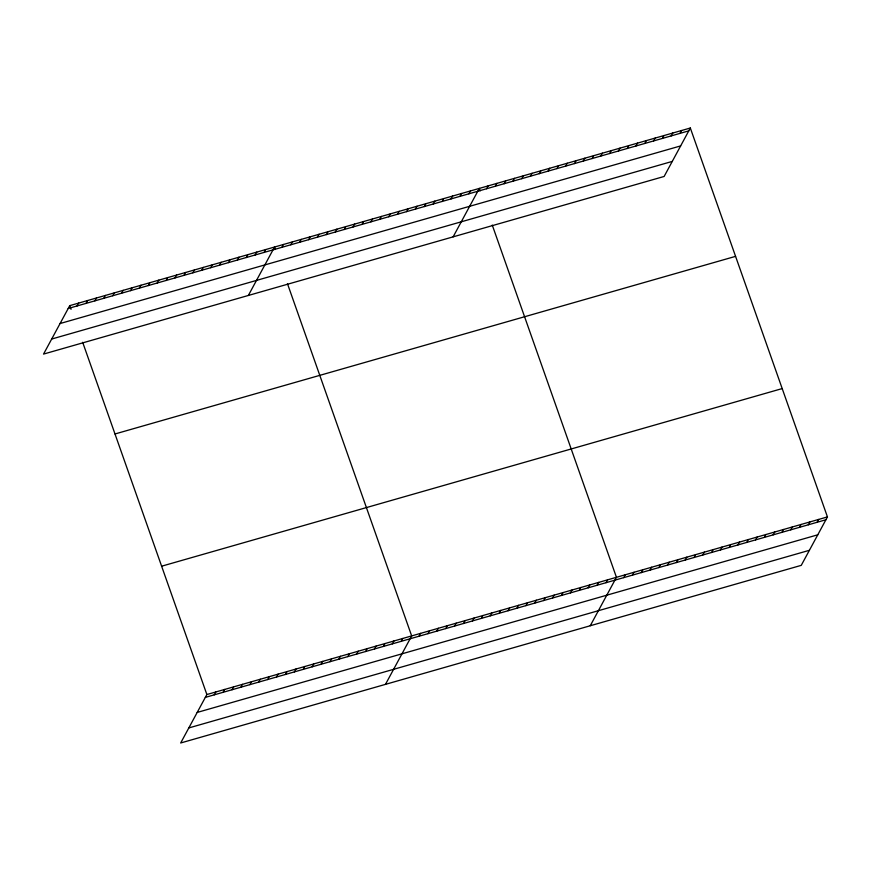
<?xml version="1.0" encoding="UTF-8"?>
<svg xmlns="http://www.w3.org/2000/svg" width="871" height="871" viewBox="0 0 871 871"><rect width="100%" height="100%" fill="white"/><g stroke="black" fill="none" stroke-linecap="round" stroke-linejoin="round"><path stroke-width="1.31" d="M690.322 128.015L69.745 305.645L43.55 354.083L664.127 176.465L690.322 128.015L827.45 516.917L801.255 565.355L180.678 742.985L206.873 694.535L827.45 516.917M77.105 305.939L78.651 303.097M86.011 303.391L87.557 300.549M94.917 300.843L96.452 297.991M103.823 298.296L105.358 295.443M112.729 295.748L114.264 292.896M121.624 293.2L123.17 290.348M130.53 290.653L132.076 287.8M139.436 288.105L140.971 285.253M148.342 285.546L149.877 282.705M157.248 282.999L158.783 280.157M166.143 280.451L167.689 277.609M175.049 277.903L176.595 275.062M183.955 275.356L185.49 272.514M192.861 272.808L194.396 269.966M201.767 270.26L203.302 267.419M210.673 267.713L212.208 264.86M219.568 265.165L221.114 262.313M228.474 262.617L230.02 259.765M237.38 260.07L238.915 257.217M246.286 257.522L247.821 254.67M255.192 254.974L256.727 252.122M264.087 252.416L265.633 249.574M248.344 295.476L274.539 247.026L275.399 249.465M281.899 247.32L283.434 244.479M290.805 244.773L292.34 241.931M299.711 242.225L301.246 239.383M308.606 239.677L310.152 236.836M317.512 237.13L319.058 234.277M326.418 234.582L327.953 231.73M335.324 232.034L336.859 229.182M344.23 229.487L345.765 226.634M353.125 226.939L354.671 224.087M362.031 224.391L363.577 221.539M370.937 221.844L372.472 218.991M379.843 219.285L381.378 216.444M388.749 216.737L390.284 213.896M397.644 214.19L399.19 211.348M406.55 211.642L408.096 208.8M415.456 209.094L416.991 206.253M424.362 206.547L425.897 203.705M433.268 203.999L434.803 201.147M442.174 201.451L443.709 198.599M451.069 198.904L452.615 196.051M459.975 196.356L461.521 193.504M468.881 193.808L470.416 190.956M453.127 236.858L479.322 188.408L480.182 190.858M486.573 188.735L488.119 185.893M214.244 694.84L215.779 691.988M495.37 186.22L496.906 183.378M223.139 692.282L224.685 689.44M504.157 183.705L505.703 180.863M232.045 689.734L233.591 686.892M512.954 181.19L514.489 178.348M240.951 687.186L242.486 684.345M521.74 178.675L523.286 175.822M249.857 684.639L251.392 681.797M530.537 176.16L532.072 173.307M258.763 682.091L260.298 679.249M539.323 173.645L540.869 170.792M267.669 679.543L269.204 676.702M548.12 171.13L549.655 168.277M276.564 676.996L278.11 674.143M556.907 168.604L558.442 165.762M285.47 674.448L287.016 671.595M565.704 166.089L567.239 163.247M294.376 671.9L295.911 669.048M574.49 163.574L576.025 160.732M303.282 669.353L304.817 666.5M583.287 161.059L584.822 158.217M312.188 666.805L313.723 663.952M592.073 158.544L593.608 155.691M321.083 664.257L322.629 661.405M600.87 156.029L602.405 153.176M329.989 661.71L331.535 658.857M609.656 153.514L611.192 150.661M338.895 659.151L340.43 656.309M618.443 150.999L619.989 148.146M347.801 656.603L349.336 653.762M627.24 148.484L628.775 145.631M356.707 654.056L358.242 651.214M636.026 145.958L637.572 143.116M365.602 651.508L367.148 648.666M644.823 143.443L646.358 140.601M374.508 648.96L376.054 646.119M653.609 140.928L655.155 138.086M383.414 646.413L384.949 643.571M662.406 138.413L663.942 135.571M392.32 643.865L393.855 641.012M671.193 135.898L672.739 133.045M401.226 641.317L402.761 638.465M679.99 133.383L681.525 130.53M385.472 684.366L411.667 635.917L287.463 283.696M419.027 636.222L420.573 633.369M427.933 633.674L429.468 630.822M436.839 631.127L438.374 628.274M445.745 628.579L447.28 625.726M454.64 626.02L456.186 623.179M463.546 623.473L465.092 620.631M472.452 620.925L473.987 618.083M481.358 618.377L482.893 615.536M490.264 615.83L491.799 612.988M499.17 613.282L500.705 610.44M508.065 610.734L509.611 607.882M516.971 608.187L518.517 605.334M525.877 605.639L527.412 602.786M534.783 603.091L536.318 600.239M543.689 600.544L545.224 597.691M552.584 597.996L554.13 595.143M561.49 595.437L563.036 592.596M570.396 592.89L571.931 590.048M579.302 590.342L580.837 587.5M588.208 587.794L589.743 584.953M597.103 585.247L598.649 582.405M606.009 582.699L607.555 579.857M590.255 625.748L616.45 577.31L492.257 225.077M623.712 577.636L625.247 574.784M632.498 575.121L634.034 572.269M641.285 572.606L642.831 569.754M650.082 570.091L651.617 567.239M658.868 567.565L660.414 564.724M667.665 565.05L669.2 562.209M676.451 562.535L677.997 559.694M685.248 560.02L686.784 557.179M694.035 557.505L695.581 554.653M702.832 554.99L704.367 552.138M711.618 552.475L713.164 549.623M720.415 549.96L721.95 547.108M729.201 547.434L730.747 544.593M737.998 544.919L739.533 542.078M746.785 542.404L748.331 539.563M755.582 539.889L757.117 537.048M764.368 537.374L765.914 534.522M773.165 534.859L774.7 532.007M781.951 532.344L783.497 529.492M790.748 529.829L792.283 526.977M799.534 527.303L801.08 524.462M808.332 524.788L809.867 521.947M817.118 522.273L818.664 519.432M68.21 308.486L688.776 130.868M60.066 323.533L680.643 145.914M51.683 339.037L672.26 161.418M114.994 433.976L735.57 256.357M161.625 566.204L782.202 388.575M205.338 697.388L825.915 519.758M197.205 712.434L817.771 534.805M188.822 727.938L809.388 550.309M69.745 305.645L71.041 309.303M82.68 342.314L206.873 694.535"/></g></svg>
